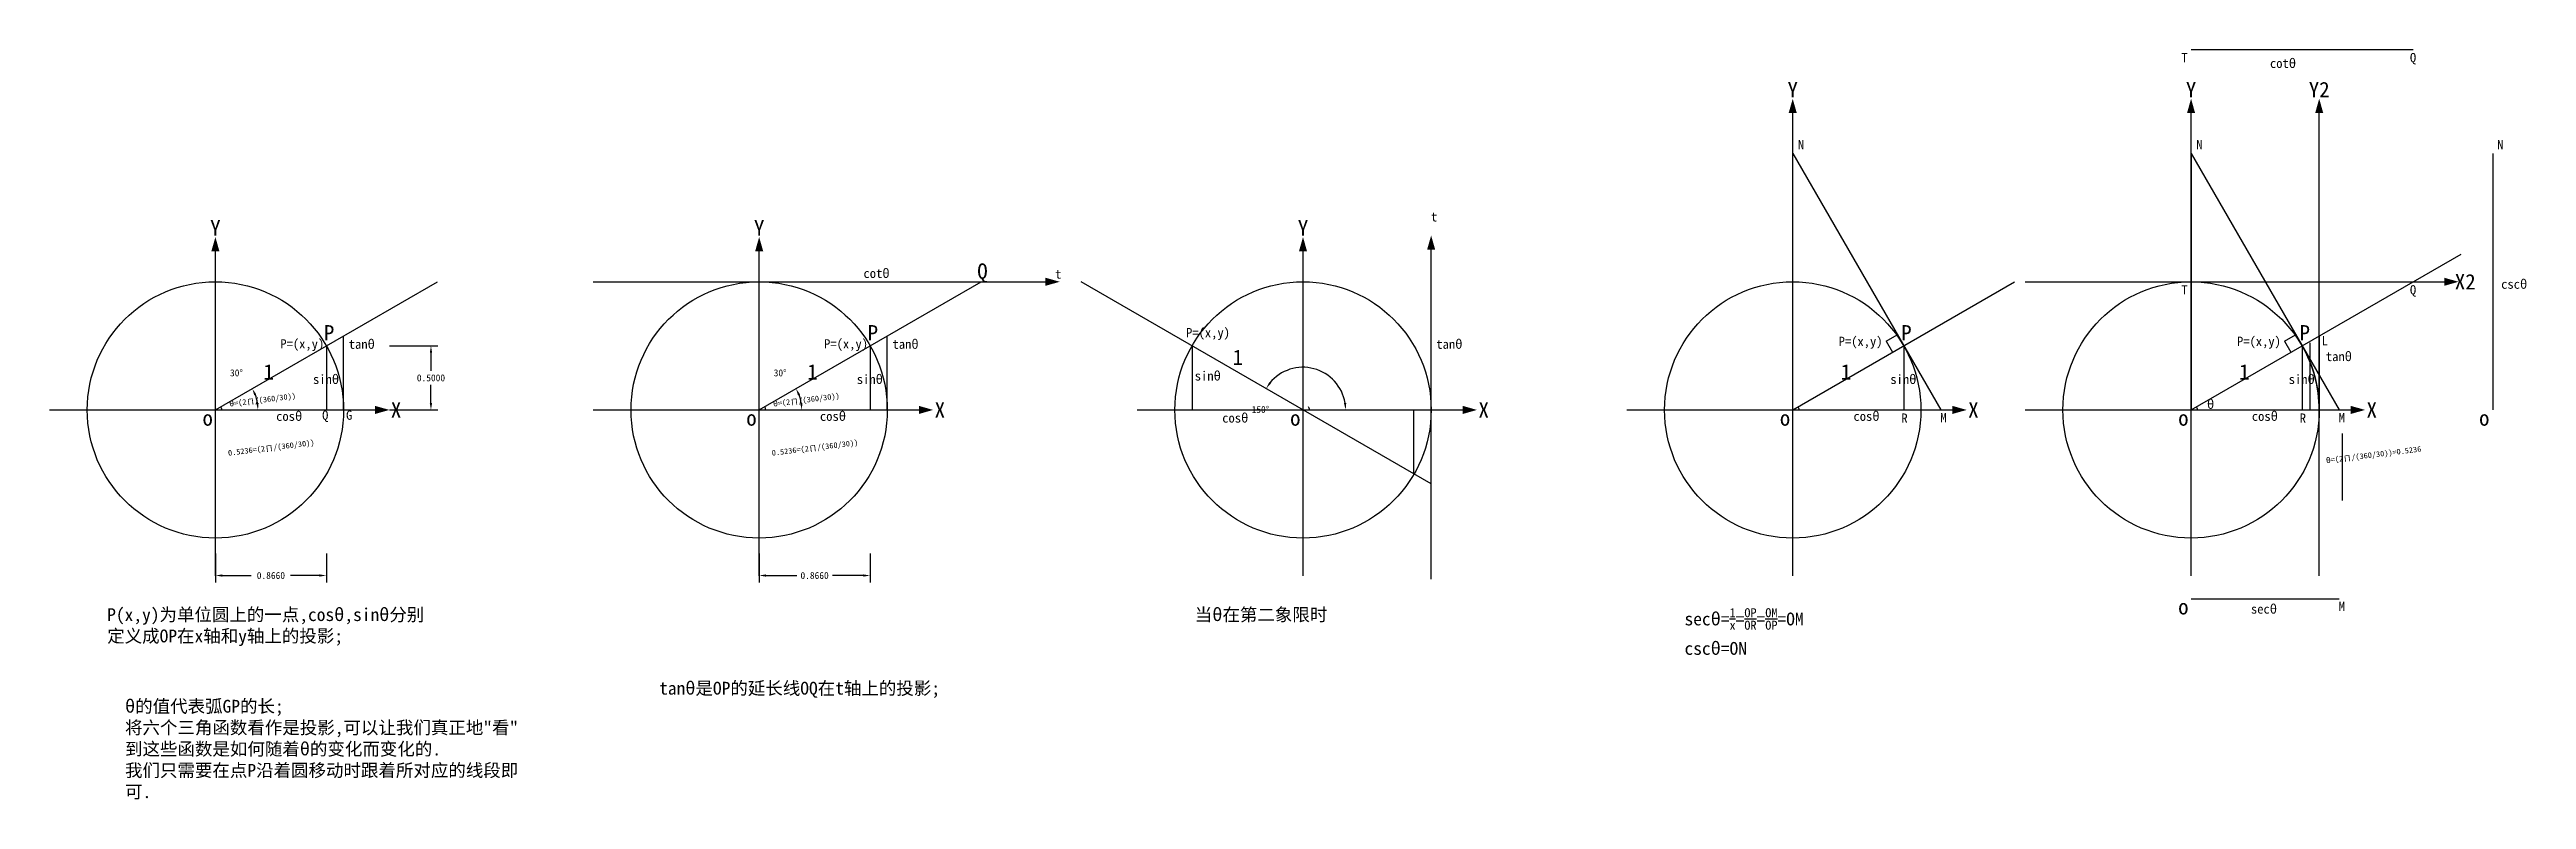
# Model space of a CAD drawing. Header units: inches. Extents: x 31 to 167, y 13 to 32.
# Drawn here: x 31.27 to 50.6, y 12.89 to 18.74 of the extents above; entities outside this region: 4.
import ezdxf
from ezdxf.enums import TextEntityAlignment as Align

# ---------------------------------------------------------------- set-up
doc = ezdxf.new("R2010")
doc.units = ezdxf.units.IN
doc.header["$MEASUREMENT"] = 0
doc.styles.get("Standard").update_dxf_attribs({"font": ''})
doc.styles.get('Standard').set_extended_font_data('SimSun')
doc.dimstyles.get("Standard").update_dxf_attribs({"dimscale": 0.3, "dimtxt": 0.18, "dimasz": 0.18, "dimexe": 0.18, "dimexo": 0.0625, "dimgap": 0.09, "dimtad": 0, "dimtih": 1, "dimtoh": 1, "dimdec": 4, "dimzin": 0, "dimdsep": 46, "dimtxsty": 'Standard', "dimcen": 0.09, "dimclrd": 5, "dimclre": 5, "dimclrt": 5, "dimadec": 0, "dimazin": 0, "dimtfac": 1, "dimtdec": 4, "dimtofl": 0, "dimtmove": 0, "dimatfit": 3, "dimfxl": 1, "dimtolj": 1, "dimtzin": 0, "dimarcsym": 0})

# ---------------------------------------------------------------- blocks, each defined once
blk = doc.blocks.new('*D1')
at = {"color": 5, "lineweight": -2}
blk.add_arc((32.567, 15.929), 0.333, 9.3121, 20.6879, dxfattribs=at)
at = {"color": 5}
for points in [[(32.87, 16.043), (32.886, 16.05), (32.855, 16.095)], [(32.904, 15.984), (32.886, 15.982), (32.899, 15.929)]]:
    blk.add_solid(points, dxfattribs=at)
at = {"layer": 'Defpoints', "color": 0}
for p in [(34.299, 16.929), (31.272, 15.929), (32.567, 15.929), (32.894, 15.987), (33.861, 15.929)]:
    blk.add_point(p, dxfattribs=at)
at = {"color": 5, "insert": (32.731, 16.218), "char_height": 0.054, "attachment_point": 5}
blk.add_mtext('\\A1;30°', dxfattribs=at)
blk = doc.blocks.new('*D2')
at = {"color": 5, "lineweight": -2}
for p, q in [((33.926, 16.429), (34.303, 16.429)), ((34.249, 16.375), (34.249, 16.233)), ((34.249, 15.983), (34.249, 16.125)), ((33.926, 15.929), (34.303, 15.929))]:
    blk.add_line(p, q, dxfattribs=at)
at = {"color": 5}
for points in [[(34.24, 16.375), (34.258, 16.375), (34.249, 16.429)], [(34.24, 15.983), (34.258, 15.983), (34.249, 15.929)]]:
    blk.add_solid(points, dxfattribs=at)
at = {"layer": 'Defpoints', "color": 0}
for p in [(33.907, 16.429), (33.907, 15.929), (34.249, 15.929)]:
    blk.add_point(p, dxfattribs=at)
at = {"color": 5, "insert": (34.249, 16.179), "char_height": 0.054, "attachment_point": 5}
blk.add_mtext('\\A1;0.5000', dxfattribs=at)
blk = doc.blocks.new('*D3')
at = {"color": 5, "lineweight": -2}
for p, q in [((32.567, 14.809), (32.567, 14.583)), ((33.433, 14.809), (33.433, 14.583)), ((32.621, 14.637), (32.847, 14.637)), ((33.379, 14.637), (33.153, 14.637))]:
    blk.add_line(p, q, dxfattribs=at)
at = {"color": 5}
for points in [[(32.621, 14.646), (32.621, 14.628), (32.567, 14.637)], [(33.379, 14.646), (33.379, 14.628), (33.433, 14.637)]]:
    blk.add_solid(points, dxfattribs=at)
at = {"layer": 'Defpoints', "color": 0}
for p in [(32.567, 14.828), (33.433, 14.828), (33.433, 14.637)]:
    blk.add_point(p, dxfattribs=at)
at = {"color": 5, "insert": (33, 14.637), "char_height": 0.054, "attachment_point": 5}
blk.add_mtext('\\A1;0.8660', dxfattribs=at)
blk = doc.blocks.new('*D20')
at = {"color": 5, "lineweight": -2}
blk.add_arc((36.81, 15.929), 0.333, 9.3121, 20.6879, dxfattribs=at)
at = {"color": 5}
for points in [[(37.113, 16.043), (37.13, 16.05), (37.098, 16.095)], [(37.148, 15.984), (37.13, 15.982), (37.143, 15.929)]]:
    blk.add_solid(points, dxfattribs=at)
at = {"layer": 'Defpoints', "color": 0}
for p in [(38.542, 16.929), (35.516, 15.929), (36.81, 15.929), (37.138, 15.987), (38.105, 15.929)]:
    blk.add_point(p, dxfattribs=at)
at = {"color": 5, "insert": (36.974, 16.218), "char_height": 0.054, "attachment_point": 5}
blk.add_mtext('\\A1;30°', dxfattribs=at)
blk = doc.blocks.new('*D19')
at = {"color": 5, "lineweight": -2}
for p, q in [((36.81, 14.809), (36.81, 14.583)), ((37.676, 14.809), (37.676, 14.583)), ((36.864, 14.637), (37.105, 14.637)), ((37.622, 14.637), (37.382, 14.637))]:
    blk.add_line(p, q, dxfattribs=at)
at = {"color": 5}
for points in [[(36.864, 14.646), (36.864, 14.628), (36.81, 14.637)], [(37.622, 14.646), (37.622, 14.628), (37.676, 14.637)]]:
    blk.add_solid(points, dxfattribs=at)
at = {"layer": 'Defpoints', "color": 0}
for p in [(36.81, 14.828), (37.676, 14.828), (37.676, 14.637)]:
    blk.add_point(p, dxfattribs=at)
at = {"color": 5, "insert": (37.243, 14.637), "char_height": 0.054, "attachment_point": 5}
blk.add_mtext('\\A1;0.8660', dxfattribs=at)
blk = doc.blocks.new('*D23')
at = {"color": 5, "lineweight": -2}
blk.add_arc((41.054, 15.929), 0.333, 9.3121, 140.6879, dxfattribs=at)
at = {"color": 5}
for points in [[(40.805, 16.135), (40.79, 16.145), (40.766, 16.095)], [(41.392, 15.984), (41.374, 15.982), (41.387, 15.929)]]:
    blk.add_solid(points, dxfattribs=at)
at = {"layer": 'Defpoints', "color": 0}
for p in [(39.322, 16.929), (41.268, 16.184), (39.76, 15.929), (42.349, 15.929), (42.054, 15.352)]:
    blk.add_point(p, dxfattribs=at)
at = {"color": 5, "insert": (40.722, 15.932), "char_height": 0.054, "attachment_point": 5}
blk.add_mtext('\\A1;150°', dxfattribs=at)

msp = doc.modelspace()

# ---------------------------------------------------------------- linework, layer by layer
for p, q in [((166.52648, 32.04709), (166.46, 32.11357)), ((163.93783, 32.04709), (166.52648, 32.04709)), ((166.52648, 32.04709), (166.4559, 31.97651)), ((44.87618, 14.63474), (44.87618, 18.24587)), ((47.98497, 14.63474), (47.98497, 18.24587)), ((48.98497, 14.63474), (48.98497, 18.24587)), ((44.87618, 17.92907), (46.03088, 15.92907)), ((47.98497, 17.92907), (49.13967, 15.92907)), ((32.56669, 14.63474), (32.56669, 17.22339)), ((36.81039, 14.63474), (36.81039, 17.22339)), ((41.05448, 14.63474), (41.05448, 17.22339)), ((47.98497, 15.92907), (50.09168, 17.14537)), ((32.56669, 15.92907), (34.29875, 16.92907)), ((35.51607, 16.92907), (39.04477, 16.92907)), ((36.81039, 15.92907), (38.54244, 16.92907)), ((42.05448, 15.35172), (39.32243, 16.92907)), ((44.87618, 15.92907), (46.60823, 16.92907)), ((46.69064, 16.92907), (49.9609, 16.92907)), ((47.98497, 16.92907), (49.71702, 16.92907)), ((45.6056, 16.46567), (45.69221, 16.51567)), ((45.6056, 16.46567), (45.6556, 16.37907)), ((48.71439, 16.46567), (48.801, 16.51567)), ((48.71439, 16.46567), (48.76439, 16.37907)), ((40.18846, 16.42907), (40.18846, 15.92907)), ((31.27237, 15.92907), (33.86102, 15.92907)), ((35.51607, 15.92907), (38.10472, 15.92907)), ((39.76016, 15.92907), (42.34881, 15.92907)), ((41.92051, 15.42907), (41.92051, 15.92907)), ((43.58185, 15.92907), (46.17051, 15.92907)), ((46.69064, 15.92907), (49.2793, 15.92907)), ((47.98497, 14.45628), (49.13967, 14.45628))]:
    msp.add_line(p, q)
at = {"color": 2}
for p, q in [((47.98497, 18.7412), (49.71702, 18.7412)), ((47.98497, 16.92907), (49.71702, 16.92907))]:
    msp.add_line(p, q, dxfattribs=at)
at = {"color": 1}
for p, q in [((47.98497, 17.92907), (47.98497, 15.92907)), ((50.3421, 15.92907), (50.3421, 17.92907)), ((42.05448, 14.60807), (42.05448, 17.17923)), ((33.56669, 15.92907), (33.56669, 16.50642)), ((37.81039, 15.92907), (37.81039, 16.50642))]:
    msp.add_line(p, q, dxfattribs=at)
at = {"color": 5}
for p, q in [((36.81039, 16.92907), (38.54244, 16.92907)), ((48.98497, 16.50642), (48.98497, 15.92907))]:
    msp.add_line(p, q, dxfattribs=at)
at = {"color": 3}
for p, q in [((48.9151, 15.92907), (48.9151, 16.45267)), ((32.56669, 15.92907), (33.56669, 15.92907)), ((36.81039, 15.92907), (37.81039, 15.92907)), ((41.05448, 15.92907), (42.05448, 15.92907)), ((44.87618, 15.92907), (45.87618, 15.92907)), ((49.16789, 15.22129), (49.16789, 15.74489))]:
    msp.add_line(p, q, dxfattribs=at)
at = {"color": 6}
for p, q in [((33.43272, 16.42907), (33.43272, 15.92907)), ((37.67642, 16.42907), (37.67642, 15.92907)), ((45.74221, 16.42907), (45.74221, 15.92907)), ((48.851, 16.42907), (48.851, 15.92907))]:
    msp.add_line(p, q, dxfattribs=at)
at = {"color": 4}
msp.add_line((47.98497, 15.92907), (48.98497, 15.92907), dxfattribs=at)
for points in [[(44.87618, 18.24587, 0.063, 0, 0), (44.87618, 18.3572, 0, 0, 0)], [(47.98497, 18.24587, 0.063, 0, 0), (47.98497, 18.3572, 0, 0, 0)], [(48.98497, 18.24587, 0.063, 0, 0), (48.98497, 18.3572, 0, 0, 0)], [(32.56669, 17.16691, 0.063, 0, 0), (32.56669, 17.27824, 0, 0, 0)], [(36.81039, 17.16691, 0.063, 0, 0), (36.81039, 17.27824, 0, 0, 0)], [(41.05448, 17.16691, 0.063, 0, 0), (41.05448, 17.27824, 0, 0, 0)], [(42.05448, 17.17923, 0.063, 0, 0), (42.05448, 17.29056, 0, 0, 0)], [(39.04477, 16.92907, 0.063, 0, 0), (39.1561, 16.92907, 0, 0, 0)], [(49.9609, 16.92907, 0.063, 0, 0), (50.07223, 16.92907, 0, 0, 0)], [(33.81318, 15.92907, 0.063, 0, 0), (33.92451, 15.92907, 0, 0, 0)], [(38.05687, 15.92907, 0.063, 0, 0), (38.1682, 15.92907, 0, 0, 0)], [(42.30096, 15.92907, 0.063, 0, 0), (42.41229, 15.92907, 0, 0, 0)], [(46.12266, 15.92907, 0.063, 0, 0), (46.23399, 15.92907, 0, 0, 0)], [(49.23145, 15.92907, 0.063, 0, 0), (49.34278, 15.92907, 0, 0, 0)]]:
    msp.add_lwpolyline(points, format="xyseb")
for centre in [(32.56669, 15.92907), (36.81039, 15.92907), (41.05448, 15.92907), (44.87618, 15.92907), (47.98497, 15.92907)]:
    msp.add_circle(centre, 1)
at = {"color": 3}
msp.add_arc((47.98497, 15.92907), 1, 0, 30, dxfattribs=at)
for centre in [(32.56669, 15.92907), (36.81039, 15.92907), (41.05448, 15.92907), (44.87618, 15.92907), (47.98497, 15.92907)]:
    msp.add_arc(centre, 0.05, 0, 30)

# ---------------------------------------------------------------- texts
for s, height, p in [('X', 0.12, (166.64218, 32.04709)), ('N', 0.072, (44.94128, 17.99878)), ('N', 0.072, (48.05007, 17.99878)), ('Q', 0.12, (38.55299, 17.01242)), ('T', 0.072, (47.93404, 16.86642)), ('Q', 0.072, (49.71734, 16.86642)), ('X2', 0.12, (50.12444, 16.92907)), ('P=(x,y)', 0.072, (33.24454, 16.44511)), ('P', 0.12, (33.45398, 16.53113)), ('P=(x,y)', 0.072, (37.48823, 16.44511)), ('P', 0.12, (37.69768, 16.53113)), ('P=(x,y)', 0.072, (40.31313, 16.53204)), ('P=(x,y)', 0.072, (45.40589, 16.46441)), ('P', 0.12, (45.76347, 16.53113)), ('P=(x,y)', 0.072, (48.51468, 16.46441)), ('P', 0.12, (48.87226, 16.53113)), ('L', 0.072, (49.02877, 16.46885)), ('1', 0.12, (32.98213, 16.22562)), ('1', 0.12, (37.22583, 16.22562)), ('1', 0.12, (40.54611, 16.3393)), ('1', 0.12, (45.29162, 16.22562)), ('1', 0.12, (48.40041, 16.22562)), ('o', 0.12, (32.50665, 15.86598)), ('Q', 0.072, (33.42397, 15.8882)), ('G', 0.072, (33.61078, 15.8882)), ('X', 0.12, (33.97672, 15.92907)), ('o', 0.12, (36.75034, 15.86598)), ('X', 0.12, (38.22042, 15.92907)), ('o', 0.12, (40.99443, 15.86598)), ('X', 0.12, (42.46451, 15.92907)), ('o', 0.12, (44.81613, 15.86598)), ('R', 0.072, (45.74875, 15.8653)), ('M', 0.072, (46.05264, 15.86934)), ('X', 0.12, (46.28621, 15.92907)), ('o', 0.12, (47.92492, 15.86598)), ('R', 0.072, (48.85754, 15.8653)), ('M', 0.072, (49.16143, 15.86934)), ('X', 0.12, (49.395, 15.92907)), ('o', 0.12, (50.27323, 15.86598)), ('o', 0.12, (47.92492, 14.39319)), ('M', 0.072, (49.16143, 14.39656))]:
    msp.add_text(s, height=height).set_placement(p, align=Align.MIDDLE_CENTER)
at = {"color": 2}
for s, p in [('T', (47.93404, 18.67856)), ('cotθ', (48.70269, 18.6336)), ('Q', (49.71734, 18.67856))]:
    msp.add_text(s, height=0.072, dxfattribs=at).set_placement(p, align=Align.MIDDLE_CENTER)
at = {"color": 1}
for s, p in [('N', (50.39837, 17.99878)), ('cscθ', (50.50679, 16.91058)), ('tanθ', (33.70928, 16.44206)), ('tanθ', (37.95298, 16.44206)), ('tanθ', (42.19707, 16.44206))]:
    msp.add_text(s, height=0.072, dxfattribs=at).set_placement(p, align=Align.MIDDLE_CENTER)
at = {"color": 5}
for s, p in [('t', (42.07761, 17.43585)), ('cotθ', (37.72646, 16.99472)), ('t', (39.14475, 16.98931)), ('tanθ', (49.13884, 16.34615))]:
    msp.add_text(s, height=0.072, dxfattribs=at).set_placement(p, align=Align.MIDDLE_CENTER)
at = {"color": 6}
for s, p in [('sinθ', (40.31164, 16.19465)), ('sinθ', (33.43048, 16.1679)), ('sinθ', (37.67418, 16.1679)), ('sinθ', (45.73997, 16.1679)), ('sinθ', (48.84876, 16.1679)), ('secθ', (48.554, 14.37557))]:
    msp.add_text(s, height=0.072, dxfattribs=at).set_placement(p, align=Align.MIDDLE_CENTER)
for s, p in [('θ=(2∏/(360/30))', (32.93461, 16.00834)), ('θ=(2∏/(360/30))', (37.17831, 16.00834)), ('0.5236=(2∏/(360/30))', (33.00195, 15.63451)), ('0.5236=(2∏/(360/30))', (37.24565, 15.63451))]:
    msp.add_text(s, height=0.0432, rotation=7.042555).set_placement(p, align=Align.MIDDLE_CENTER)
at = {"color": 3}
for s, p in [('cosθ', (33.14284, 15.87984)), ('cosθ', (37.38654, 15.87984)), ('cosθ', (40.52607, 15.86646)), ('cosθ', (45.45233, 15.87984)), ('θ', (48.1373, 15.97364))]:
    msp.add_text(s, height=0.072, dxfattribs=at).set_placement(p, align=Align.MIDDLE_CENTER)
at = {"color": 4}
msp.add_text('cosθ', height=0.072, dxfattribs=at).set_placement((48.56112, 15.87984), align=Align.MIDDLE_CENTER)
at = {"color": 3}
msp.add_text('θ=(2∏/(360/30))=0.5236', height=0.0432, rotation=7.042555, dxfattribs=at).set_placement((49.40942, 15.58005), align=Align.MIDDLE_CENTER)
for s, insert, char_height, width, attachment_point in [('Y', (44.87618, 18.42899), 0.12, 0.123583, 5), ('Y', (47.98497, 18.42899), 0.12, 0.123583, 5), ('Y2', (48.98497, 18.42899), 0.12, 0.123583, 5), ('Y', (32.56669, 17.35003), 0.12, 0.123583, 5), ('Y', (36.81039, 17.35003), 0.12, 0.123583, 5), ('Y', (41.05448, 17.35003), 0.12, 0.123583, 5), ('P(x,y)为单位圆上的一点,cosθ,sinθ分别定义成OP在x轴和y轴上的投影;', (31.72222, 14.38192), 0.1, 2.5231995, 1), ('当θ在第二象限时', (40.21001, 14.38192), 0.1, 2.5231995, 1), ('\\A1;secθ={\\H0.7x;\\S1/x;}={\\H0.7x;\\SOP/OR;}={\\H0.7x;\\SOM/OP;}=OM', (44.03171, 14.38192), 0.1, 2.5231995, 1), ('\\A1;cscθ=ON', (44.03171, 14.11813), 0.1, 2.5231995, 1), ('tanθ是OP的延长线OQ在t轴上的投影;', (36.02975, 13.80758), 0.1, 2.5354876, 1), ('θ的值代表弧GP的长;\\P将六个三角函数看作是投影,可以让我们真正地"看"到这些函数是如何随着θ的变化而变化的.\\P我们只需要在点P沿着圆移动时跟着所对应的线段即可.', (31.86145, 13.66698), 0.1, 3.0805732, 1)]:
    msp.add_mtext(s, dxfattribs=dict(insert=insert, char_height=char_height, width=width, attachment_point=attachment_point))

# ---------------------------------------------------------------- dimensions: what is measured, and where the dimension line sits
for base, line1, line2, picture, middle in [((32.89426, 15.98682), ((32.56669, 15.92907), (34.29875, 16.92907)), ((31.27237, 15.92907), (33.86102, 15.92907)), '*D1', (32.73069, 16.21844)), ((37.13796, 15.98682), ((36.81039, 15.92907), (38.54244, 16.92907)), ((35.51607, 15.92907), (38.10472, 15.92907)), '*D20', (36.97439, 16.21844)), ((41.26828, 16.18387), ((42.05448, 15.35172), (39.32243, 16.92907)), ((39.76016, 15.92907), (42.34881, 15.92907)), '*D23', (40.72187, 15.93173))]:
    dim = msp.add_angular_dim_2l(base=base, line1=line1, line2=line2, dimstyle='Standard')
    dim.commit()
    dim.dimension.update_dxf_attribs({"geometry": picture, "text_midpoint": middle, "dimtype": 162})
dim = msp.add_linear_dim(base=(34.24896, 15.92907), p1=(33.90724, 16.42907), p2=(33.90724, 15.92907), angle=90, dimstyle='Standard')
dim.commit()
dim.dimension.update_dxf_attribs({"geometry": '*D2', "text_midpoint": (34.24896, 16.17907)})
for base, p1, p2, picture, middle in [((33.43272, 14.63733), (32.56669, 14.82809), (33.43272, 14.82809), '*D3', (32.99971, 14.63733)), ((37.67642, 14.63733), (36.81039, 14.82809), (37.67642, 14.82809), '*D19', (37.2434, 14.63733))]:
    dim = msp.add_linear_dim(base=base, p1=p1, p2=p2, dimstyle='Standard')
    dim.commit()
    dim.dimension.update_dxf_attribs({"geometry": picture, "text_midpoint": middle})

doc.saveas('drawing.dxf')
